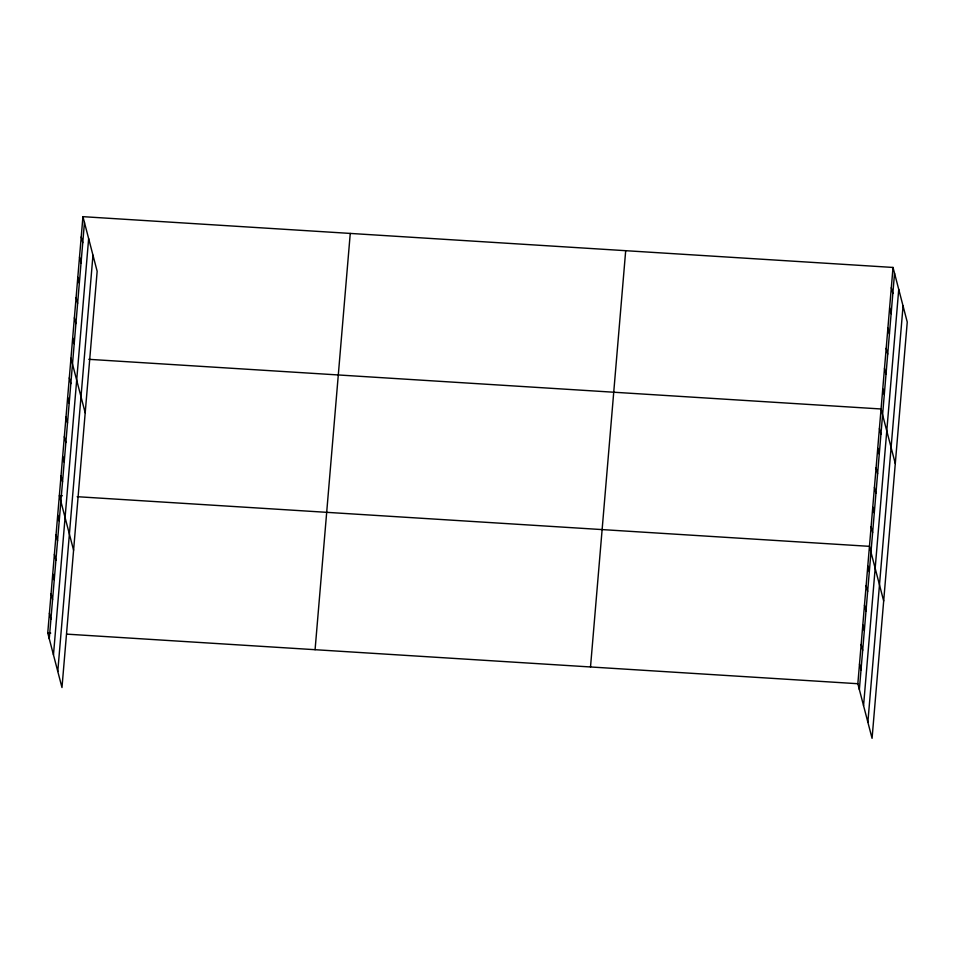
<?xml version="1.0" encoding="UTF-8"?>
<svg xmlns="http://www.w3.org/2000/svg" width="955" height="955" viewBox="0 0 955 955"><rect width="100%" height="100%" fill="white"/><g stroke="black" fill="none" stroke-linecap="round" stroke-linejoin="round"><path stroke-width="1.43" d="M82.93 216.666L97.159 271.28L61.98 687.552L47.75 632.938L82.93 216.666L893.021 267.448L907.25 322.062L872.07 738.334L857.841 683.72L893.021 267.448M49.266 638.788L84.458 222.515M53.468 654.879L88.648 238.607M57.778 671.461L92.969 255.188M315.078 649.698L350.258 233.426M590.512 666.96L625.692 250.688M859.357 689.558L894.549 273.285M863.559 705.65L898.739 289.377M867.868 722.231L903.06 305.958M88.791 359.319L881.059 408.979L895.289 463.593M62.326 495.764L59.365 495.573L73.583 550.187M77.188 496.696L869.456 546.344L883.673 600.958M47.75 632.938L50.722 633.129M67.053 634.156L857.841 683.72M891.313 287.658L892.841 293.495M889.606 307.88L891.122 313.718M887.899 328.102L889.415 333.94M886.192 348.324L887.708 354.162M884.485 368.535L886.001 374.372M882.766 388.757L884.294 394.594M879.4 428.604L880.928 434.441M877.74 448.229L879.269 454.067M876.081 467.855L877.609 473.692M874.422 487.468L875.95 493.317M872.763 507.093L874.291 512.931M871.115 526.718L872.631 532.556M867.797 565.969L869.313 571.806M866.137 585.594L867.653 591.432M864.478 605.219L865.994 611.057M862.819 624.845L864.335 630.682M861.159 644.47L862.675 650.307M859.5 664.095L861.016 669.933M81.223 236.888L82.751 242.725M79.516 257.11L81.032 262.947M77.809 277.332L79.325 283.169M76.102 297.542L77.618 303.38M74.395 317.764L75.911 323.602M72.676 337.986L74.204 343.824M70.968 358.209L85.198 412.823M69.309 377.834L70.837 383.671M67.65 397.447L69.178 403.296M65.991 417.072L67.519 422.91M64.331 436.698L65.859 442.535M62.684 456.323L64.2 462.16M61.025 475.948L62.541 481.786M57.706 515.199L59.222 521.036M56.047 534.824L57.563 540.661M54.387 554.449L55.903 560.287M52.728 574.074L54.244 579.912M51.069 593.7L52.585 599.537M49.409 613.325L50.925 619.162"/></g></svg>
